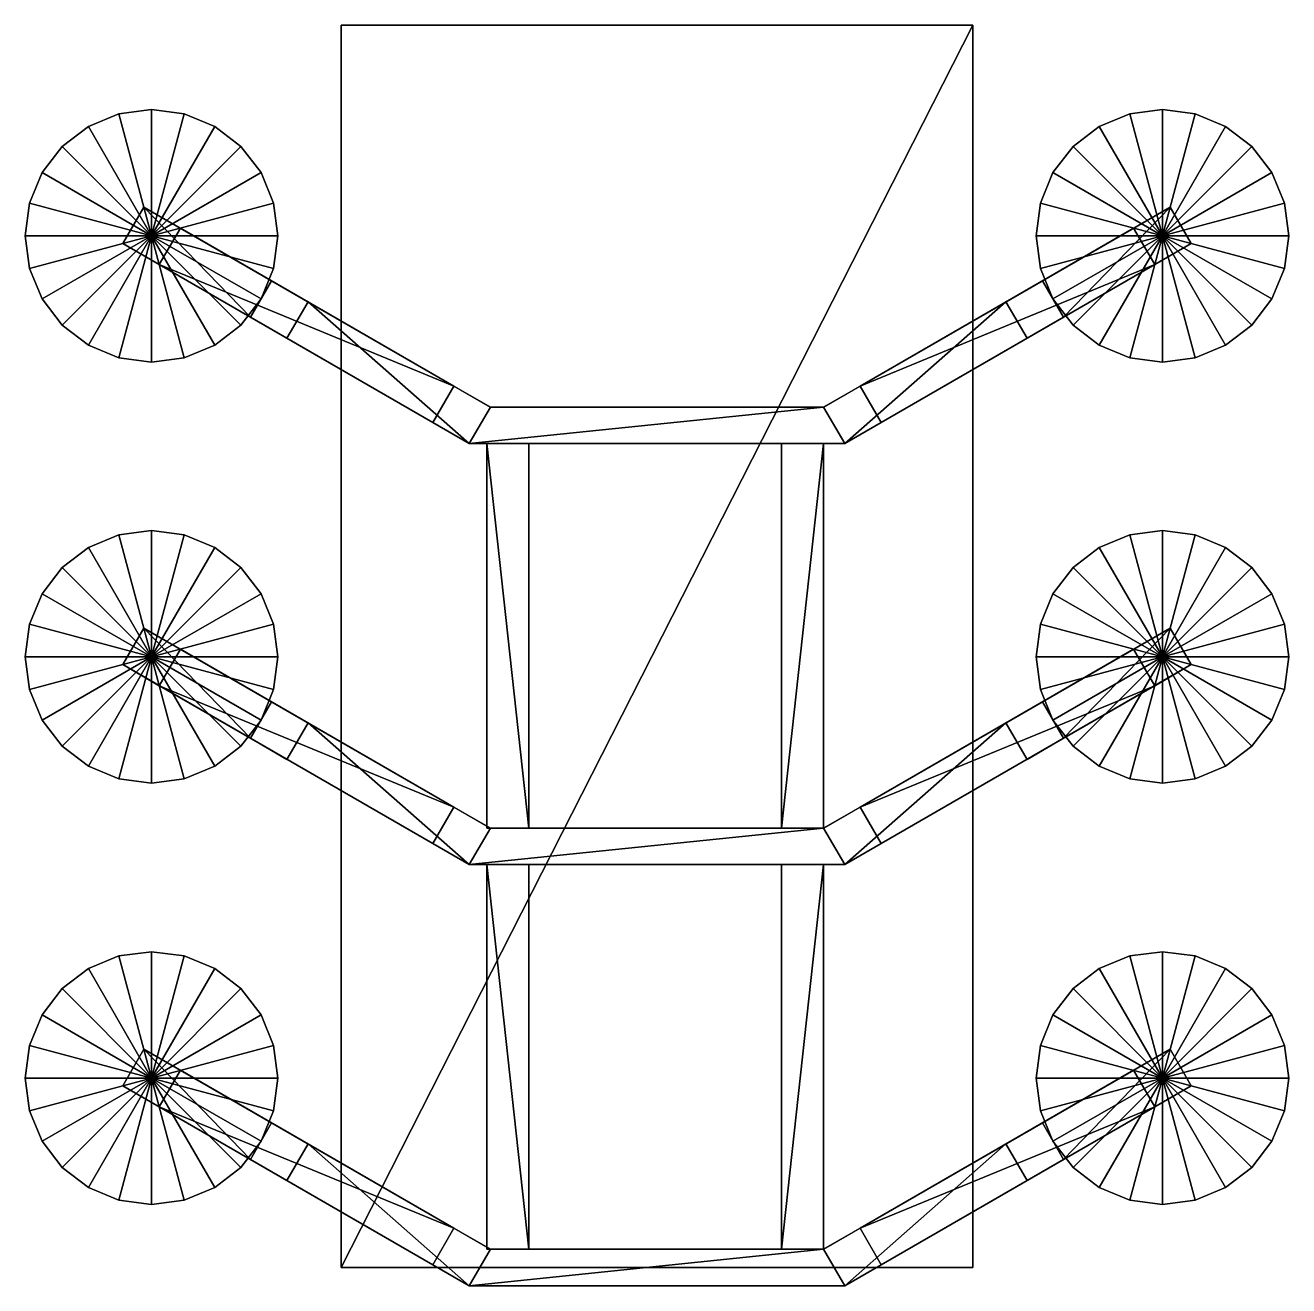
# Model space of a CAD drawing. Extents: x 0 to 1.52, y 0 to 3.05.
# Drawn here: x 0 to 1.524, y 1.527 to 3.048 of the extents above; entities that cross this region are included whole.
import ezdxf

# ---------------------------------------------------------------- set-up
doc = ezdxf.new("R2010")
doc.units = 0
doc.header["$LTSCALE"] = 2
doc.layers.get('0').update_dxf_attribs({"linetype": 'CONTINUOUS'})

msp = doc.modelspace()

# ---------------------------------------------------------------- meshes
at = {"color": 0, "linetype": 'BYBLOCK'}
mesh = msp.add_polyface(dxfattribs=at)
corners = [(0.381, 1.5494, 0.6096), (0.381, 1.5494, 0.6604), (0.381, 3.048, 0.6604), (0.2844, 1.8542, 0.3048), (0.2602, 1.8858, 0.3048), (0.2844, 1.8542, 0.3556), (0.2602, 1.8858, 0.3556), (0.2286, 1.91, 0.3048), (0.2286, 1.91, 0.3556), (0.1524, 1.778, 0.3048), (0.1918, 1.9252, 0.3048), (0.1524, 1.778, 0.3556), (0.1918, 1.9252, 0.3556), (0.1524, 1.9304, 0.3048), (0.1524, 1.9304, 0.3556), (0.113, 1.9252, 0.3048), (0.113, 1.9252, 0.3556), (0.0762, 1.91, 0.3048), (0.0762, 1.91, 0.3556), (0.0446, 1.8858, 0.3048), (0.0446, 1.8858, 0.3556), (0.0204, 1.8542, 0.3048), (0.0204, 1.8542, 0.3556), (0.0446, 2.1782, 0.3048), (0.0762, 2.154, 0.3048), (0.0446, 2.1782, 0.3556), (0.0762, 2.154, 0.3556), (0.113, 2.1388, 0.3048), (0.113, 2.1388, 0.3556), (0.1524, 2.1336, 0.3048), (0.1524, 2.1336, 0.3556), (0.1918, 2.1388, 0.3048), (0.1918, 2.1388, 0.3556), (0.2286, 2.154, 0.3048), (0.2286, 2.154, 0.3556), (0.2602, 2.1782, 0.3048), (0.2602, 2.1782, 0.3556)]
mesh.append_faces([[corners[k] for k in face] for face in [(7, 9, 10), (10, 9, 13), (13, 9, 15), (15, 9, 17)]], dxfattribs={"vtx0": -1, "vtx1": -1, "color": 0})
mesh.append_faces([[corners[k] for k in face] for face in [(11, 8, 12), (11, 12, 14), (11, 14, 16), (11, 16, 18)]], dxfattribs={"vtx0": -1, "vtx2": -1, "color": 0})
mesh.append_faces([[corners[k] for k in face] for face in [(3, 4, 5), (4, 7, 6), (7, 10, 8), (10, 13, 12), (13, 15, 14), (15, 17, 16), (17, 19, 18), (19, 21, 20), (23, 24, 25), (24, 27, 26), (27, 29, 28), (29, 31, 30), (31, 33, 32), (33, 35, 34)]], dxfattribs={"vtx1": -1, "color": 0})
mesh.append_faces([[corners[k] for k in face] for face in [(0, 1, 2), (4, 6, 5), (7, 8, 6), (10, 12, 8), (13, 14, 12), (15, 16, 14), (17, 18, 16), (19, 20, 18), (21, 22, 20), (24, 26, 25), (27, 28, 26), (29, 30, 28), (31, 32, 30), (33, 34, 32), (35, 36, 34)]], dxfattribs={"vtx2": -1, "color": 0})
mesh = msp.add_polyface(dxfattribs=at)
corners = [(0.381, 3.048, 0.6604), (0.381, 3.048, 0.6096), (0.381, 1.5494, 0.6096), (1.143, 3.048, 0.6096), (0.1524, 2.286, 0.3556), (0.3048, 2.286, 0.3556), (0.2996, 2.3254, 0.3556), (0.3048, 2.286, 0.3048), (0.2996, 2.3254, 0.3048), (0.1524, 2.286, 0.3048), (0.2844, 2.3622, 0.3048), (0.2844, 2.3622, 0.3556), (0.2602, 2.3938, 0.3048), (0.2602, 2.3938, 0.3556), (0.2286, 2.418, 0.3048), (0.2286, 2.418, 0.3556), (0.1918, 2.4332, 0.3048), (0.1918, 2.4332, 0.3556), (0.1524, 2.4384, 0.3556), (0.1524, 2.4384, 0.3048), (0.1524, 2.6416, 0.3048), (0.1524, 2.794, 0.3048), (0.1918, 2.6468, 0.3048), (0.1524, 2.794, 0.3556), (0.1524, 2.6416, 0.3556), (0.1918, 2.6468, 0.3556), (0.2286, 2.662, 0.3048), (0.2286, 2.662, 0.3556), (0.2602, 2.6862, 0.3048), (0.2602, 2.6862, 0.3556), (0.2844, 2.7178, 0.3048), (0.2844, 2.7178, 0.3556), (0.381, 1.5494, 0.6604), (1.143, 3.048, 0.6604)]
mesh.append_faces([[corners[k] for k in face] for face in [(8, 9, 10), (10, 9, 12), (12, 9, 14), (14, 9, 16), (20, 21, 22), (22, 21, 26)]], dxfattribs={"vtx0": -1, "vtx1": -1, "color": 0})
mesh.append_faces([[corners[k] for k in face] for face in [(4, 5, 6), (4, 6, 11), (4, 11, 13), (4, 13, 15), (4, 15, 17), (4, 17, 18), (23, 24, 25), (23, 25, 27)]], dxfattribs={"vtx0": -1, "vtx2": -1, "color": 0})
mesh.append_faces([[corners[k] for k in face] for face in [(7, 8, 5), (8, 10, 6), (10, 12, 11), (12, 14, 13), (14, 16, 15), (16, 19, 17), (20, 22, 24), (22, 26, 25), (26, 28, 27), (28, 30, 29), (0, 32, 33)]], dxfattribs={"vtx1": -1, "color": 0})
mesh.append_faces([[corners[k] for k in face] for face in [(0, 1, 2), (2, 1, 3), (8, 6, 5), (10, 11, 6), (12, 13, 11), (14, 15, 13), (16, 17, 15), (19, 18, 17), (22, 25, 24), (26, 27, 25), (28, 29, 27), (30, 31, 29)]], dxfattribs={"vtx2": -1, "color": 0})
mesh = msp.add_polyface(dxfattribs=at)
corners = [(0.381, 3.048, 0.6096), (0.381, 3.048, 0.6604), (1.143, 3.048, 0.6604), (0.3048, 2.794, 0.3048), (0.1524, 2.794, 0.3048), (0.2996, 2.8334, 0.3048), (0.1524, 2.794, 0.3556), (0.3048, 2.794, 0.3556), (0.2996, 2.8334, 0.3556), (0.2844, 2.8702, 0.3048), (0.2844, 2.8702, 0.3556), (0.2602, 2.9018, 0.3048), (0.2602, 2.9018, 0.3556), (0.2286, 2.926, 0.3048), (0.2286, 2.926, 0.3556), (0.1918, 2.9412, 0.3048), (0.1918, 2.9412, 0.3556), (0.1524, 2.9464, 0.3048), (0.1524, 2.9464, 0.3556), (0.2286, 2.662, 0.3048), (0.2602, 2.6862, 0.3048), (0.2286, 2.662, 0.3556), (0.2602, 2.6862, 0.3556), (0.2844, 2.7178, 0.3048), (0.2844, 2.7178, 0.3556), (0.2996, 2.7546, 0.3048), (0.2996, 2.7546, 0.3556)]
mesh.append_faces([[corners[k] for k in face] for face in [(3, 4, 5), (5, 4, 9), (9, 4, 11), (11, 4, 13), (13, 4, 15), (15, 4, 17), (19, 4, 20), (20, 4, 23), (23, 4, 25), (25, 4, 3)]], dxfattribs={"vtx0": -1, "vtx1": -1, "color": 0})
mesh.append_faces([[corners[k] for k in face] for face in [(6, 7, 8), (6, 8, 10), (6, 10, 12), (6, 12, 14), (6, 14, 16), (6, 16, 18), (6, 21, 22), (6, 22, 24), (6, 24, 26), (6, 26, 7)]], dxfattribs={"vtx0": -1, "vtx2": -1, "color": 0})
mesh.append_faces([[corners[k] for k in face] for face in [(3, 5, 7), (5, 9, 8), (9, 11, 10), (11, 13, 12), (13, 15, 14), (15, 17, 16), (23, 25, 24), (25, 3, 26)]], dxfattribs={"vtx1": -1, "color": 0})
mesh.append_faces([[corners[k] for k in face] for face in [(0, 1, 2), (5, 8, 7), (9, 10, 8), (11, 12, 10), (13, 14, 12), (15, 16, 14), (17, 18, 16), (25, 26, 24), (3, 7, 26)]], dxfattribs={"vtx2": -1, "color": 0})
mesh = msp.add_polyface(dxfattribs=at)
corners = [(1.143, 1.5494, 0.6604), (1.143, 1.5494, 0.6096), (1.143, 3.048, 0.6604), (1.143, 3.048, 0.6096), (0.381, 1.5494, 0.6096), (1.2192, 2.286, 0.3048), (1.3716, 2.286, 0.3048), (1.2244, 2.2466, 0.3048), (1.3716, 2.286, 0.3556), (1.2192, 2.286, 0.3556), (1.2244, 2.2466, 0.3556), (1.2396, 2.2098, 0.3048), (1.2396, 2.2098, 0.3556), (1.2638, 2.1782, 0.3048), (1.2638, 2.1782, 0.3556), (1.2954, 2.154, 0.3048), (1.2954, 2.154, 0.3556), (1.3322, 2.1388, 0.3048), (1.3322, 2.1388, 0.3556), (1.3716, 2.1336, 0.3048), (1.3716, 2.1336, 0.3556), (1.3716, 1.9304, 0.3048), (1.3716, 1.778, 0.3048), (1.3322, 1.9252, 0.3048), (1.3322, 1.9252, 0.3556), (1.3716, 1.9304, 0.3556), (1.2954, 1.91, 0.3048), (1.3716, 1.778, 0.3556), (1.2954, 1.91, 0.3556), (1.2638, 1.8858, 0.3048), (1.2638, 1.8858, 0.3556), (1.2396, 1.8542, 0.3048), (1.2396, 1.8542, 0.3556), (0.381, 1.5494, 0.6604)]
mesh.append_faces([[corners[k] for k in face] for face in [(5, 6, 7), (7, 6, 11), (11, 6, 13), (13, 6, 15), (15, 6, 17), (17, 6, 19), (21, 22, 23), (23, 22, 26)]], dxfattribs={"vtx0": -1, "vtx1": -1, "color": 0})
mesh.append_faces([[corners[k] for k in face] for face in [(8, 9, 10), (8, 10, 12), (8, 12, 14), (8, 14, 16), (8, 16, 18), (8, 18, 20), (27, 24, 28)]], dxfattribs={"vtx0": -1, "vtx2": -1, "color": 0})
mesh.append_faces([[corners[k] for k in face] for face in [(0, 1, 2), (5, 7, 9), (7, 11, 10), (11, 13, 12), (13, 15, 14), (15, 17, 16), (17, 19, 18), (23, 26, 24), (26, 29, 28), (29, 31, 30), (0, 2, 33)]], dxfattribs={"vtx1": -1, "color": 0})
mesh.append_faces([[corners[k] for k in face] for face in [(3, 1, 4), (7, 10, 9), (11, 12, 10), (13, 14, 12), (15, 16, 14), (17, 18, 16), (19, 20, 18), (23, 24, 25), (26, 28, 24), (29, 30, 28), (31, 32, 30)]], dxfattribs={"vtx2": -1, "color": 0})
mesh = msp.add_polyface(dxfattribs=at)
corners = [(1.143, 3.048, 0.6604), (1.143, 3.048, 0.6096), (0.381, 3.048, 0.6096), (1.3716, 2.9464, 0.3048), (1.3716, 2.794, 0.3048), (1.3322, 2.9412, 0.3048), (1.3716, 2.794, 0.3556), (1.3716, 2.9464, 0.3556), (1.3322, 2.9412, 0.3556), (1.2954, 2.926, 0.3048), (1.2954, 2.926, 0.3556), (1.2638, 2.9018, 0.3048), (1.2638, 2.9018, 0.3556), (1.2396, 2.8702, 0.3048), (1.2396, 2.8702, 0.3556), (1.2244, 2.8334, 0.3048), (1.2244, 2.8334, 0.3556), (1.2192, 2.794, 0.3048), (1.2192, 2.794, 0.3556), (1.2244, 2.7546, 0.3048), (1.2244, 2.7546, 0.3556), (1.2396, 2.7178, 0.3048), (1.2396, 2.7178, 0.3556), (1.2638, 2.6862, 0.3048), (1.2638, 2.6862, 0.3556), (1.2954, 2.662, 0.3048), (1.2954, 2.662, 0.3556)]
mesh.append_faces([[corners[k] for k in face] for face in [(3, 4, 5), (5, 4, 9), (9, 4, 11), (11, 4, 13), (13, 4, 15), (15, 4, 17), (17, 4, 19), (19, 4, 21), (21, 4, 23), (23, 4, 25)]], dxfattribs={"vtx0": -1, "vtx1": -1, "color": 0})
mesh.append_faces([[corners[k] for k in face] for face in [(6, 7, 8), (6, 8, 10), (6, 10, 12), (6, 12, 14), (6, 14, 16), (6, 16, 18), (6, 18, 20), (6, 20, 22), (6, 22, 24), (6, 24, 26)]], dxfattribs={"vtx0": -1, "vtx2": -1, "color": 0})
mesh.append_faces([[corners[k] for k in face] for face in [(5, 9, 8), (9, 11, 10), (11, 13, 12), (13, 15, 14), (15, 17, 16), (17, 19, 18), (19, 21, 20), (21, 23, 22)]], dxfattribs={"vtx1": -1, "color": 0})
mesh.append_faces([[corners[k] for k in face] for face in [(0, 1, 2), (5, 8, 7), (9, 10, 8), (11, 12, 10), (13, 14, 12), (15, 16, 14), (17, 18, 16), (19, 20, 18), (21, 22, 20)]], dxfattribs={"vtx2": -1, "color": 0})
mesh = msp.add_polyface(dxfattribs=at)
corners = [(1.143, 3.048, 0.6096), (1.143, 3.048, 0.6604), (1.143, 1.5494, 0.6096), (1.2638, 2.6862, 0.3048), (1.2638, 2.6862, 0.3556), (1.2396, 2.7178, 0.3556), (1.2954, 2.662, 0.3048), (1.2954, 2.662, 0.3556), (1.3716, 2.794, 0.3048), (1.3322, 2.6468, 0.3048), (1.3716, 2.794, 0.3556), (1.3322, 2.6468, 0.3556), (1.3716, 2.6416, 0.3048), (1.3716, 2.6416, 0.3556), (1.411, 2.6468, 0.3048), (1.411, 2.6468, 0.3556), (1.4478, 2.662, 0.3048), (1.4478, 2.662, 0.3556), (1.4794, 2.6862, 0.3048), (1.4794, 2.6862, 0.3556), (1.5036, 2.7178, 0.3048), (1.5036, 2.7178, 0.3556), (1.4794, 2.3938, 0.3048), (1.4478, 2.418, 0.3048), (1.4794, 2.3938, 0.3556), (1.4478, 2.418, 0.3556), (1.411, 2.4332, 0.3048), (1.411, 2.4332, 0.3556), (1.3716, 2.4384, 0.3048), (1.3716, 2.4384, 0.3556), (1.3716, 2.286, 0.3556), (1.3322, 2.4332, 0.3556), (1.3322, 2.4332, 0.3048), (1.2954, 2.418, 0.3048), (1.2954, 2.418, 0.3556), (1.2638, 2.3938, 0.3048), (1.2638, 2.3938, 0.3556)]
mesh.append_faces([[corners[k] for k in face] for face in [(6, 8, 9), (9, 8, 12), (12, 8, 14), (14, 8, 16)]], dxfattribs={"vtx0": -1, "vtx1": -1, "color": 0})
mesh.append_faces([[corners[k] for k in face] for face in [(10, 7, 11), (10, 11, 13), (10, 13, 15), (10, 15, 17), (30, 29, 31)]], dxfattribs={"vtx0": -1, "vtx2": -1, "color": 0})
mesh.append_faces([[corners[k] for k in face] for face in [(0, 1, 2), (3, 6, 4), (6, 9, 7), (9, 12, 11), (12, 14, 13), (14, 16, 15), (16, 18, 17), (18, 20, 19), (22, 23, 24), (23, 26, 25), (26, 28, 27), (28, 32, 29), (32, 33, 31), (33, 35, 34)]], dxfattribs={"vtx1": -1, "color": 0})
mesh.append_faces([[corners[k] for k in face] for face in [(3, 4, 5), (6, 7, 4), (9, 11, 7), (12, 13, 11), (14, 15, 13), (16, 17, 15), (18, 19, 17), (20, 21, 19), (23, 25, 24), (26, 27, 25), (28, 29, 27), (32, 31, 29), (33, 34, 31), (35, 36, 34)]], dxfattribs={"vtx2": -1, "color": 0})
mesh = msp.add_polyface(dxfattribs=at)
corners = [(0.1524, 2.9464, 0.3048), (0.1524, 2.794, 0.3048), (0.113, 2.9412, 0.3048), (0.1524, 2.794, 0.3556), (0.1524, 2.9464, 0.3556), (0.113, 2.9412, 0.3556), (0.0762, 2.926, 0.3048), (0.0762, 2.926, 0.3556), (0.0446, 2.9018, 0.3048), (0.0446, 2.9018, 0.3556), (0.0204, 2.8702, 0.3048), (0.0204, 2.8702, 0.3556), (0.0052, 2.8334, 0.3048), (0.0052, 2.8334, 0.3556), (0, 2.794, 0.3048), (0, 2.794, 0.3556), (0.0052, 2.7546, 0.3048), (0.0052, 2.7546, 0.3556), (0.0204, 2.7178, 0.3048), (0.0204, 2.7178, 0.3556), (0.0446, 2.6862, 0.3048), (0.0446, 2.6862, 0.3556), (0.0762, 2.662, 0.3048), (0.0762, 2.662, 0.3556)]
mesh.append_faces([[corners[k] for k in face] for face in [(0, 1, 2), (2, 1, 6), (6, 1, 8), (8, 1, 10), (10, 1, 12), (12, 1, 14), (14, 1, 16), (16, 1, 18), (18, 1, 20), (20, 1, 22)]], dxfattribs={"vtx0": -1, "vtx1": -1, "color": 0})
mesh.append_faces([[corners[k] for k in face] for face in [(3, 4, 5), (3, 5, 7), (3, 7, 9), (3, 9, 11), (3, 11, 13), (3, 13, 15), (3, 15, 17), (3, 17, 19), (3, 19, 21), (3, 21, 23)]], dxfattribs={"vtx0": -1, "vtx2": -1, "color": 0})
mesh.append_faces([[corners[k] for k in face] for face in [(0, 2, 4), (2, 6, 5), (6, 8, 7), (8, 10, 9), (10, 12, 11), (12, 14, 13), (14, 16, 15), (16, 18, 17), (18, 20, 19)]], dxfattribs={"vtx1": -1, "color": 0})
mesh.append_faces([[corners[k] for k in face] for face in [(2, 5, 4), (6, 7, 5), (8, 9, 7), (10, 11, 9), (12, 13, 11), (14, 15, 13), (16, 17, 15), (18, 19, 17)]], dxfattribs={"vtx2": -1, "color": 0})
mesh = msp.add_polyface(dxfattribs=at)
corners = [(1.524, 2.794, 0.3048), (1.3716, 2.794, 0.3048), (1.5188, 2.8334, 0.3048), (1.3716, 2.794, 0.3556), (1.524, 2.794, 0.3556), (1.5188, 2.8334, 0.3556), (1.5036, 2.8702, 0.3048), (1.5036, 2.8702, 0.3556), (1.4794, 2.9018, 0.3048), (1.4794, 2.9018, 0.3556), (1.4478, 2.926, 0.3048), (1.4478, 2.926, 0.3556), (1.411, 2.9412, 0.3048), (1.411, 2.9412, 0.3556), (1.3716, 2.9464, 0.3048), (1.3716, 2.9464, 0.3556), (1.3322, 2.9412, 0.3048), (1.4478, 2.662, 0.3048), (1.4794, 2.6862, 0.3048), (1.4478, 2.662, 0.3556), (1.4794, 2.6862, 0.3556), (1.5036, 2.7178, 0.3048), (1.5036, 2.7178, 0.3556), (1.5188, 2.7546, 0.3048), (1.5188, 2.7546, 0.3556)]
mesh.append_faces([[corners[k] for k in face] for face in [(0, 1, 2), (2, 1, 6), (6, 1, 8), (8, 1, 10), (10, 1, 12), (12, 1, 14), (17, 1, 18), (18, 1, 21), (21, 1, 23), (23, 1, 0)]], dxfattribs={"vtx0": -1, "vtx1": -1, "color": 0})
mesh.append_faces([[corners[k] for k in face] for face in [(3, 4, 5), (3, 5, 7), (3, 7, 9), (3, 9, 11), (3, 11, 13), (3, 13, 15), (3, 19, 20), (3, 20, 22), (3, 22, 24), (3, 24, 4)]], dxfattribs={"vtx0": -1, "vtx2": -1, "color": 0})
mesh.append_faces([[corners[k] for k in face] for face in [(0, 2, 4), (2, 6, 5), (6, 8, 7), (8, 10, 9), (10, 12, 11), (12, 14, 13), (14, 16, 15), (21, 23, 22), (23, 0, 24)]], dxfattribs={"vtx1": -1, "color": 0})
mesh.append_faces([[corners[k] for k in face] for face in [(2, 5, 4), (6, 7, 5), (8, 9, 7), (10, 11, 9), (12, 13, 11), (14, 15, 13), (23, 24, 22), (0, 4, 24)]], dxfattribs={"vtx2": -1, "color": 0})
at = {"color": 254, "linetype": 'BYBLOCK'}
mesh = msp.add_polyface(dxfattribs=at)
corners = [(0.1431, 2.8287, 0.3048), (0.1871, 2.8033, 0.3048), (0.1871, 2.8033, 0.2032), (0.1431, 2.8287, 0.1524), (0.5171, 2.6128, 0.1524), (0.5171, 2.6128, 0.2032), (0.5171, 2.6128, 0.6096), (0.561, 2.5874, 0.1524), (0.561, 2.5874, 0.6096), (0.2971, 2.7398), (0.2971, 2.7398, 0.1524), (0.3411, 2.7144), (0.3411, 2.7144, 0.1524), (0.2717, 2.6958, 0.1524), (0.2717, 2.6958), (0.3157, 2.6704), (0.3157, 2.6704, 0.1524), (0.1177, 2.7847, 0.1524), (0.4917, 2.5688, 0.1524), (0.4917, 2.5688, 0.2032), (0.1617, 2.7593, 0.2032), (0.1617, 2.7593, 0.3048), (0.1177, 2.7847, 0.3048), (0.4917, 2.5688, 0.6096), (0.5356, 2.5434, 0.1524), (0.963, 2.5874, 0.4318), (0.561, 2.5874, 0.4318), (0.5356, 2.5434, 0.4318), (0.561, 2.5874, 0.381), (0.963, 2.5874, 0.381), (0.5356, 2.5434, 0.381)]
mesh.append_faces([[corners[k] for k in face] for face in [(4, 3, 5), (2, 5, 3), (4, 6, 7), (8, 7, 6), (9, 10, 11), (12, 11, 10), (21, 22, 20), (17, 20, 22), (2, 20, 5), (19, 5, 20), (7, 24, 12), (16, 12, 24), (10, 13, 3), (17, 3, 13), (28, 29, 30)]], dxfattribs={"vtx1": -1, "color": 254})
mesh.append_faces([[corners[k] for k in face] for face in [(0, 1, 2), (2, 3, 0), (13, 14, 15), (15, 16, 13), (17, 18, 19), (19, 20, 17), (1, 21, 20), (20, 2, 1), (5, 19, 23), (23, 6, 5), (12, 16, 15), (15, 11, 12), (9, 14, 13), (13, 10, 9), (3, 17, 22), (22, 0, 3), (25, 26, 27), (28, 26, 25)]], dxfattribs={"vtx2": -1, "color": 254})
mesh = msp.add_polyface(dxfattribs=at)
corners = [(1.4063, 2.7847, 0.1524), (1.3809, 2.8287, 0.1524), (1.4063, 2.7847, 0.3048), (1.3809, 2.8287, 0.3048), (1.2523, 2.6958, 0.1524), (1.2269, 2.7398, 0.1524), (1.2523, 2.6958), (1.2269, 2.7398), (1.2083, 2.6704, 0.1524), (1.1829, 2.7144, 0.1524), (1.2083, 2.6704), (1.1829, 2.7144), (0.9884, 2.5434, 0.1524), (0.963, 2.5874, 0.1524), (0.963, 2.5874, 0.6096), (1.0323, 2.5688, 0.2032), (1.0069, 2.6128, 0.2032), (1.0323, 2.5688, 0.6096), (1.0069, 2.6128, 0.6096), (1.3623, 2.7593, 0.2032), (1.3369, 2.8033, 0.2032), (1.3623, 2.7593, 0.3048), (1.3369, 2.8033, 0.3048), (1.0323, 2.5688, 0.1524), (1.0069, 2.6128, 0.1524), (0.963, 2.5874, 0.4318), (0.963, 2.5874, 0.381), (0.561, 2.5874, 0.381)]
mesh.append_faces([[corners[k] for k in face] for face in [(0, 1, 2), (3, 2, 1), (6, 7, 4), (5, 4, 7), (8, 9, 10), (11, 10, 9), (13, 12, 14), (15, 16, 17), (18, 17, 16), (21, 22, 19), (20, 19, 22), (23, 0, 15), (19, 15, 0), (23, 17, 12), (6, 4, 10), (8, 10, 4), (22, 3, 20), (1, 20, 3)]], dxfattribs={"vtx1": -1, "color": 254})
mesh.append_faces([[corners[k] for k in face] for face in [(4, 5, 1), (1, 0, 4), (12, 13, 9), (9, 8, 12), (19, 20, 16), (16, 15, 19), (2, 21, 19), (19, 0, 2), (5, 7, 11), (11, 9, 5), (18, 24, 13), (13, 14, 18), (1, 24, 16), (16, 20, 1), (25, 26, 27)]], dxfattribs={"vtx2": -1, "color": 254})
at = {"color": 0, "linetype": 'BYBLOCK'}
mesh = msp.add_polyface(dxfattribs=at)
corners = [(0.1918, 2.4332, 0.3048), (0.1524, 2.286, 0.3048), (0.1524, 2.4384, 0.3048), (0.113, 2.4332, 0.3048), (0.1524, 2.286, 0.3556), (0.1524, 2.4384, 0.3556), (0.113, 2.4332, 0.3556), (0.0762, 2.418, 0.3048), (0.0762, 2.418, 0.3556), (0.0446, 2.3938, 0.3048), (0.0446, 2.3938, 0.3556), (0.0204, 2.3622, 0.3048), (0.0204, 2.3622, 0.3556), (0.0052, 2.3254, 0.3048), (0.0052, 2.3254, 0.3556), (0, 2.286, 0.3048), (0, 2.286, 0.3556), (0.0446, 2.6862, 0.3048), (0.0446, 2.6862, 0.3556), (0.0204, 2.7178, 0.3556), (0.0762, 2.662, 0.3048), (0.0762, 2.662, 0.3556), (0.1524, 2.794, 0.3048), (0.113, 2.6468, 0.3048), (0.1524, 2.794, 0.3556), (0.113, 2.6468, 0.3556), (0.1524, 2.6416, 0.3048), (0.1524, 2.6416, 0.3556)]
mesh.append_faces([[corners[k] for k in face] for face in [(0, 1, 2), (2, 1, 3), (3, 1, 7), (7, 1, 9), (9, 1, 11), (11, 1, 13), (13, 1, 15), (20, 22, 23), (23, 22, 26)]], dxfattribs={"vtx0": -1, "vtx1": -1, "color": 0})
mesh.append_faces([[corners[k] for k in face] for face in [(4, 5, 6), (4, 6, 8), (4, 8, 10), (4, 10, 12), (4, 12, 14), (4, 14, 16), (24, 21, 25), (24, 25, 27)]], dxfattribs={"vtx0": -1, "vtx2": -1, "color": 0})
mesh.append_faces([[corners[k] for k in face] for face in [(2, 3, 5), (3, 7, 6), (7, 9, 8), (9, 11, 10), (11, 13, 12), (13, 15, 14), (17, 20, 18), (20, 23, 21), (23, 26, 25)]], dxfattribs={"vtx1": -1, "color": 0})
mesh.append_faces([[corners[k] for k in face] for face in [(3, 6, 5), (7, 8, 6), (9, 10, 8), (11, 12, 10), (13, 14, 12), (15, 16, 14), (17, 18, 19), (20, 21, 18), (23, 25, 21), (26, 27, 25)]], dxfattribs={"vtx2": -1, "color": 0})
at = {"color": 254, "linetype": 'BYBLOCK'}
mesh = msp.add_polyface(dxfattribs=at)
corners = [(0.5566, 2.0794, 0.381), (0.5566, 2.0794, 0.4318), (0.5566, 2.5434, 0.381), (0.5566, 2.5434, 0.4318), (0.6074, 2.0794, 0.4318), (0.6074, 2.0794, 0.381), (0.6074, 2.5434, 0.381), (0.6074, 2.5434, 0.4318), (0.1431, 2.3207, 0.1524), (0.1177, 2.2767, 0.1524), (0.1177, 2.2767, 0.3048), (0.1431, 2.3207, 0.3048), (0.2971, 2.2318, 0.1524), (0.2717, 2.1878, 0.1524), (0.2971, 2.2318), (0.2717, 2.1878), (0.3157, 2.1624), (0.3411, 2.2064), (0.3411, 2.2064, 0.1524), (0.1871, 2.2953, 0.2032), (0.1617, 2.2513, 0.2032), (0.5171, 2.1048, 0.2032), (0.1871, 2.2953, 0.3048), (0.1617, 2.2513, 0.3048), (0.4917, 2.0608, 0.2032), (0.4917, 2.5688, 0.6096), (0.4917, 2.5688, 0.1524), (0.5356, 2.5434, 0.1524), (0.5356, 2.5434, 0.6096), (0.561, 2.5874, 0.6096), (0.561, 2.5874, 0.1524), (0.5356, 2.5434, 0.4318), (0.5356, 2.5434, 0.381), (0.9884, 2.5434, 0.381)]
mesh.append_faces([[corners[k] for k in face] for face in [(0, 1, 2), (3, 2, 1), (1, 4, 3), (7, 3, 4), (12, 13, 8), (9, 8, 13), (19, 20, 21), (23, 10, 20), (9, 20, 10), (14, 12, 17), (18, 17, 12), (19, 21, 8)]], dxfattribs={"vtx1": -1, "color": 254})
mesh.append_faces([[corners[k] for k in face] for face in [(4, 5, 6), (6, 7, 4), (5, 0, 2), (2, 6, 5), (8, 9, 10), (10, 11, 8), (14, 15, 13), (13, 12, 14), (16, 17, 18), (22, 23, 20), (20, 19, 22), (24, 20, 9), (13, 15, 16), (11, 22, 19), (19, 8, 11), (25, 26, 27), (27, 28, 25), (29, 28, 27), (27, 30, 29), (31, 32, 33)]], dxfattribs={"vtx2": -1, "color": 254})
mesh = msp.add_polyface(dxfattribs=at)
corners = [(0.963, 2.0794, 0.4318), (0.963, 2.0794, 0.381), (0.963, 2.5434, 0.381), (0.963, 2.5434, 0.4318), (0.9122, 2.0794, 0.381), (0.9122, 2.0794, 0.4318), (0.9122, 2.5434, 0.381), (0.9122, 2.5434, 0.4318), (1.3369, 2.2953, 0.3048), (1.3809, 2.3207, 0.3048), (1.3369, 2.2953, 0.2032), (1.3809, 2.3207, 0.1524), (1.0069, 2.1048, 0.2032), (1.2269, 2.2318, 0.1524), (1.2269, 2.2318), (1.1829, 2.2064), (1.1829, 2.2064, 0.1524), (1.2523, 2.1878), (1.2523, 2.1878, 0.1524), (1.2083, 2.1624), (1.3623, 2.2513, 0.2032), (1.0323, 2.0608, 0.2032), (1.4063, 2.2767, 0.1524), (1.4063, 2.2767, 0.3048), (1.3623, 2.2513, 0.3048), (0.9884, 2.5434, 0.6096), (0.963, 2.5874, 0.6096), (0.9884, 2.5434, 0.1524), (1.0323, 2.5688, 0.6096), (0.5356, 2.5434, 0.4318), (0.9884, 2.5434, 0.4318), (0.963, 2.5874, 0.4318), (0.9884, 2.5434, 0.381), (0.5356, 2.5434, 0.381), (0.963, 2.5874, 0.381)]
mesh.append_faces([[corners[k] for k in face] for face in [(4, 5, 6), (7, 6, 5), (7, 5, 3), (0, 3, 5), (8, 9, 10), (11, 10, 9), (17, 18, 19), (20, 21, 22), (24, 8, 20), (10, 20, 8), (15, 19, 16), (17, 14, 18), (13, 18, 14), (22, 11, 23), (9, 23, 11), (25, 26, 27), (25, 27, 28), (32, 33, 34)]], dxfattribs={"vtx1": -1, "color": 254})
mesh.append_faces([[corners[k] for k in face] for face in [(0, 1, 2), (2, 3, 0), (4, 6, 2), (2, 1, 4), (12, 10, 11), (13, 14, 15), (15, 16, 13), (23, 24, 20), (20, 22, 23), (20, 10, 12), (18, 13, 11), (11, 22, 18), (29, 30, 31), (32, 30, 29)]], dxfattribs={"vtx2": -1, "color": 254})
at = {"color": 0, "linetype": 'BYBLOCK'}
mesh = msp.add_polyface(dxfattribs=at)
corners = [(1.524, 2.286, 0.3048), (1.3716, 2.286, 0.3048), (1.5188, 2.3254, 0.3048), (1.3716, 2.286, 0.3556), (1.524, 2.286, 0.3556), (1.5188, 2.3254, 0.3556), (1.5036, 2.3622, 0.3048), (1.5036, 2.3622, 0.3556), (1.4794, 2.3938, 0.3048), (1.4794, 2.3938, 0.3556), (1.4478, 2.418, 0.3048), (1.4478, 2.418, 0.3556), (1.411, 2.4332, 0.3048), (1.411, 2.4332, 0.3556), (1.3716, 2.4384, 0.3048), (1.3716, 2.4384, 0.3556), (1.3322, 2.4332, 0.3048), (1.2954, 2.418, 0.3048), (1.3322, 2.4332, 0.3556), (1.2954, 2.418, 0.3556), (1.2638, 2.3938, 0.3048), (1.2638, 2.3938, 0.3556), (1.2396, 2.3622, 0.3048), (1.2396, 2.3622, 0.3556), (1.2244, 2.3254, 0.3048), (1.2244, 2.3254, 0.3556), (1.2192, 2.286, 0.3048), (1.2192, 2.286, 0.3556), (1.5188, 2.2466, 0.3556)]
mesh.append_faces([[corners[k] for k in face] for face in [(0, 1, 2), (2, 1, 6), (6, 1, 8), (8, 1, 10), (10, 1, 12), (12, 1, 14), (14, 1, 16), (16, 1, 17), (17, 1, 20), (20, 1, 22), (22, 1, 24), (24, 1, 26)]], dxfattribs={"vtx0": -1, "vtx1": -1, "color": 0})
mesh.append_faces([[corners[k] for k in face] for face in [(3, 4, 5), (3, 5, 7), (3, 7, 9), (3, 9, 11), (3, 11, 13), (3, 13, 15), (3, 18, 19), (3, 19, 21), (3, 21, 23), (3, 23, 25), (3, 25, 27)]], dxfattribs={"vtx0": -1, "vtx2": -1, "color": 0})
mesh.append_faces([[corners[k] for k in face] for face in [(0, 2, 4), (2, 6, 5), (6, 8, 7), (20, 22, 21), (22, 24, 23), (24, 26, 25)]], dxfattribs={"vtx1": -1, "color": 0})
mesh.append_faces([[corners[k] for k in face] for face in [(2, 5, 4), (6, 7, 5), (8, 9, 7), (22, 23, 21), (24, 25, 23), (26, 27, 25), (0, 4, 28)]], dxfattribs={"vtx2": -1, "color": 0})
mesh = msp.add_polyface(dxfattribs=at)
corners = [(0.3048, 2.286, 0.3048), (0.1524, 2.286, 0.3048), (0.2996, 2.3254, 0.3048), (0, 2.286, 0.3048), (0.0052, 2.2466, 0.3048), (0.1524, 2.286, 0.3556), (0, 2.286, 0.3556), (0.0052, 2.2466, 0.3556), (0.0204, 2.2098, 0.3048), (0.0204, 2.2098, 0.3556), (0.0446, 2.1782, 0.3048), (0.0446, 2.1782, 0.3556), (0.0762, 2.154, 0.3048), (0.0762, 2.154, 0.3556), (0.113, 2.1388, 0.3048), (0.113, 2.1388, 0.3556), (0.1524, 2.1336, 0.3048), (0.1524, 2.1336, 0.3556), (0.1918, 2.1388, 0.3048), (0.1918, 2.1388, 0.3556), (0.2286, 2.154, 0.3048), (0.2286, 2.154, 0.3556), (0.2602, 2.1782, 0.3048), (0.2602, 2.1782, 0.3556), (0.2844, 2.2098, 0.3048), (0.2844, 2.2098, 0.3556), (0.2996, 2.2466, 0.3048), (0.2996, 2.2466, 0.3556), (0.3048, 2.286, 0.3556)]
mesh.append_faces([[corners[k] for k in face] for face in [(0, 1, 2), (3, 1, 4), (4, 1, 8), (8, 1, 10), (10, 1, 12), (12, 1, 14), (14, 1, 16), (16, 1, 18), (18, 1, 20), (20, 1, 22), (22, 1, 24), (24, 1, 26), (26, 1, 0)]], dxfattribs={"vtx0": -1, "vtx1": -1, "color": 0})
mesh.append_faces([[corners[k] for k in face] for face in [(5, 6, 7), (5, 7, 9), (5, 9, 11), (5, 11, 13), (5, 13, 15), (5, 15, 17), (5, 17, 19), (5, 19, 21), (5, 21, 23), (5, 23, 25), (5, 25, 27), (5, 27, 28)]], dxfattribs={"vtx0": -1, "vtx2": -1, "color": 0})
mesh.append_faces([[corners[k] for k in face] for face in [(3, 4, 6), (4, 8, 7), (8, 10, 9), (22, 24, 23), (24, 26, 25), (26, 0, 27)]], dxfattribs={"vtx1": -1, "color": 0})
mesh.append_faces([[corners[k] for k in face] for face in [(4, 7, 6), (8, 9, 7), (10, 11, 9), (24, 25, 23), (26, 27, 25), (0, 28, 27)]], dxfattribs={"vtx2": -1, "color": 0})
at = {"color": 254, "linetype": 'BYBLOCK'}
mesh = msp.add_polyface(dxfattribs=at)
corners = [(0.5566, 2.0354, 0.381), (0.6074, 2.0354, 0.381), (0.6074, 1.5714, 0.381), (0.6074, 2.0354, 0.4318), (0.5566, 2.0354, 0.4318), (0.6074, 1.5714, 0.4318), (0.5566, 1.5714, 0.4318), (0.5356, 2.0354, 0.381), (0.5356, 2.0354, 0.4318), (0.9884, 2.0354, 0.381), (0.561, 2.0794, 0.4318), (0.561, 2.0794, 0.381), (0.963, 2.0794, 0.4318), (0.963, 2.0794, 0.381), (0.3411, 2.2064, 0.1524), (0.3157, 2.1624, 0.1524), (0.3157, 2.1624), (0.561, 2.0794, 0.1524), (0.5356, 2.0354, 0.1524), (0.561, 2.0794, 0.6096), (0.5356, 2.0354, 0.6096), (0.5171, 2.1048, 0.2032), (0.4917, 2.0608, 0.2032), (0.4917, 2.0608, 0.6096), (0.5171, 2.1048, 0.6096), (0.1617, 2.2513, 0.2032), (0.1177, 2.2767, 0.1524), (0.4917, 2.0608, 0.1524), (0.2717, 2.1878, 0.1524), (0.5171, 2.1048, 0.1524), (0.1431, 2.3207, 0.1524), (0.1431, 1.8127, 0.1524), (0.1177, 1.7687, 0.1524), (0.1177, 1.7687, 0.3048), (0.1431, 1.8127, 0.3048), (0.2971, 1.7238, 0.1524), (0.2717, 1.6798, 0.1524), (0.1871, 1.7873, 0.3048), (0.1617, 1.7433, 0.3048), (0.1617, 1.7433, 0.2032), (0.1871, 1.7873, 0.2032)]
mesh.append_faces([[corners[k] for k in face] for face in [(3, 4, 5), (4, 0, 6), (7, 8, 9), (10, 11, 12), (10, 12, 8), (17, 18, 14), (15, 14, 18), (22, 21, 25), (29, 24, 17), (19, 17, 24), (29, 30, 21), (35, 36, 31), (32, 31, 36), (38, 33, 39), (32, 39, 33)]], dxfattribs={"vtx1": -1, "color": 254})
mesh.append_faces([[corners[k] for k in face] for face in [(0, 1, 2), (1, 3, 5), (13, 11, 7), (14, 15, 16), (19, 20, 18), (18, 17, 19), (21, 22, 23), (23, 24, 21), (26, 27, 22), (23, 27, 18), (18, 20, 23), (16, 15, 28), (31, 32, 33), (33, 34, 31), (37, 38, 39), (39, 40, 37), (34, 37, 40), (40, 31, 34)]], dxfattribs={"vtx2": -1, "color": 254})
mesh = msp.add_polyface(dxfattribs=at)
corners = [(0.9122, 1.5714, 0.381), (0.9122, 2.0354, 0.381), (0.963, 2.0354, 0.381), (0.9122, 2.0354, 0.4318), (0.9122, 1.5714, 0.4318), (0.963, 2.0354, 0.4318), (0.963, 1.5714, 0.4318), (0.9884, 2.0354, 0.4318), (0.9884, 2.0354, 0.381), (0.5356, 2.0354, 0.4318), (0.963, 2.0794, 0.381), (0.963, 2.0794, 0.4318), (0.561, 2.0794, 0.381), (0.5356, 2.0354, 0.381), (1.3809, 2.3207, 0.1524), (1.0069, 2.1048, 0.1524), (1.0069, 2.1048, 0.2032), (1.0069, 2.1048, 0.6096), (0.963, 2.0794, 0.1524), (0.963, 2.0794, 0.6096), (1.2083, 2.1624, 0.1524), (1.2083, 2.1624), (1.2523, 2.1878, 0.1524), (1.0323, 2.0608, 0.1524), (1.0323, 2.0608, 0.6096), (0.9884, 2.0354, 0.1524), (0.9884, 2.0354, 0.6096), (1.4063, 2.2767, 0.1524), (1.0323, 2.0608, 0.2032), (1.3623, 2.2513, 0.2032), (1.1829, 2.2064, 0.1524), (1.3369, 1.7873, 0.3048), (1.3809, 1.8127, 0.3048), (1.3369, 1.7873, 0.2032), (1.3809, 1.8127, 0.1524), (1.4063, 1.7687, 0.3048), (1.3623, 1.7433, 0.3048), (1.3623, 1.7433, 0.2032), (1.4063, 1.7687, 0.1524), (1.2523, 1.6798, 0.1524), (1.2269, 1.7238, 0.1524)]
mesh.append_faces([[corners[k] for k in face] for face in [(3, 4, 5), (3, 1, 4), (7, 8, 9), (10, 11, 12), (7, 9, 11), (20, 21, 22), (23, 24, 25), (26, 25, 24), (23, 27, 28), (28, 16, 24), (17, 24, 16), (26, 19, 25), (18, 25, 19), (20, 30, 21), (31, 32, 33), (34, 33, 32), (36, 31, 37), (33, 37, 31), (38, 34, 35), (32, 35, 34)]], dxfattribs={"vtx1": -1, "color": 254})
mesh.append_faces([[corners[k] for k in face] for face in [(0, 1, 2), (2, 5, 6), (13, 8, 10), (14, 15, 16), (17, 15, 18), (18, 19, 17), (16, 28, 29), (25, 18, 30), (30, 20, 25), (35, 36, 37), (37, 38, 35), (39, 40, 34), (34, 38, 39)]], dxfattribs={"vtx2": -1, "color": 254})
at = {"color": 0, "linetype": 'BYBLOCK'}
mesh = msp.add_polyface(dxfattribs=at)
corners = [(1.3716, 2.1336, 0.3048), (1.3716, 2.286, 0.3048), (1.411, 2.1388, 0.3048), (1.3716, 2.286, 0.3556), (1.3716, 2.1336, 0.3556), (1.411, 2.1388, 0.3556), (1.4478, 2.154, 0.3048), (1.4478, 2.154, 0.3556), (1.4794, 2.1782, 0.3048), (1.4794, 2.1782, 0.3556), (1.5036, 2.2098, 0.3048), (1.5036, 2.2098, 0.3556), (1.5188, 2.2466, 0.3048), (1.5188, 2.2466, 0.3556), (1.524, 2.286, 0.3048), (1.524, 2.286, 0.3556), (1.5036, 1.8542, 0.3048), (1.4794, 1.8858, 0.3048), (1.5036, 1.8542, 0.3556), (1.4794, 1.8858, 0.3556), (1.4478, 1.91, 0.3048), (1.4478, 1.91, 0.3556), (1.3716, 1.778, 0.3048), (1.411, 1.9252, 0.3048), (1.3716, 1.778, 0.3556), (1.411, 1.9252, 0.3556), (1.3716, 1.9304, 0.3048), (1.3716, 1.9304, 0.3556), (1.3322, 1.9252, 0.3556), (1.3322, 1.9252, 0.3048)]
mesh.append_faces([[corners[k] for k in face] for face in [(0, 1, 2), (2, 1, 6), (6, 1, 8), (8, 1, 10), (10, 1, 12), (12, 1, 14), (20, 22, 23), (23, 22, 26)]], dxfattribs={"vtx0": -1, "vtx1": -1, "color": 0})
mesh.append_faces([[corners[k] for k in face] for face in [(3, 4, 5), (3, 5, 7), (3, 7, 9), (3, 9, 11), (3, 11, 13), (3, 13, 15), (24, 21, 25), (24, 25, 27), (24, 27, 28)]], dxfattribs={"vtx0": -1, "vtx2": -1, "color": 0})
mesh.append_faces([[corners[k] for k in face] for face in [(0, 2, 4), (2, 6, 5), (6, 8, 7), (8, 10, 9), (10, 12, 11), (12, 14, 13), (16, 17, 18), (17, 20, 19), (20, 23, 21), (23, 26, 25), (26, 29, 27)]], dxfattribs={"vtx1": -1, "color": 0})
mesh.append_faces([[corners[k] for k in face] for face in [(2, 5, 4), (6, 7, 5), (8, 9, 7), (10, 11, 9), (12, 13, 11), (17, 19, 18), (20, 21, 19), (23, 25, 21), (26, 27, 25)]], dxfattribs={"vtx2": -1, "color": 0})
at = {"color": 254, "linetype": 'BYBLOCK'}
mesh = msp.add_polyface(dxfattribs=at)
corners = [(0.6074, 1.5714, 0.381), (0.5566, 1.5714, 0.381), (0.5566, 2.0354, 0.381), (0.5566, 1.5714, 0.4318), (0.6074, 1.5714, 0.4318), (0.5566, 2.0354, 0.4318), (0.6074, 2.0354, 0.381), (0.5356, 1.5274, 0.381), (0.5356, 1.5274, 0.4318), (0.9884, 1.5274, 0.381), (0.561, 1.5714, 0.4318), (0.561, 1.5714, 0.381), (0.963, 1.5714, 0.4318), (0.963, 1.5714, 0.381), (0.2971, 1.7238), (0.2717, 1.6798), (0.2717, 1.6798, 0.1524), (0.2971, 1.7238, 0.1524), (0.3411, 1.6984, 0.1524), (0.3157, 1.6544, 0.1524), (0.3157, 1.6544), (0.3411, 1.6984), (0.561, 1.5714, 0.1524), (0.5356, 1.5274, 0.1524), (0.561, 1.5714, 0.6096), (0.5356, 1.5274, 0.6096), (0.5171, 1.5968, 0.2032), (0.4917, 1.5528, 0.2032), (0.4917, 1.5528, 0.6096), (0.5171, 1.5968, 0.6096), (0.1871, 1.7873, 0.2032), (0.1617, 1.7433, 0.2032), (0.1177, 1.7687, 0.1524), (0.4917, 1.5528, 0.1524), (0.5171, 1.5968, 0.1524), (0.1431, 1.8127, 0.1524)]
mesh.append_faces([[corners[k] for k in face] for face in [(3, 4, 5), (1, 3, 2), (7, 8, 9), (10, 11, 12), (10, 12, 8), (22, 23, 18), (19, 18, 23), (30, 31, 26), (27, 26, 31), (14, 17, 21), (18, 21, 17), (34, 29, 22), (24, 22, 29), (34, 35, 26), (30, 26, 35)]], dxfattribs={"vtx1": -1, "color": 254})
mesh.append_faces([[corners[k] for k in face] for face in [(0, 1, 2), (4, 0, 6), (13, 11, 7), (14, 15, 16), (16, 17, 14), (18, 19, 20), (20, 21, 18), (24, 25, 23), (23, 22, 24), (26, 27, 28), (28, 29, 26), (32, 33, 27), (27, 31, 32), (28, 33, 23), (23, 25, 28), (16, 15, 20), (20, 19, 16)]], dxfattribs={"vtx2": -1, "color": 254})
mesh = msp.add_polyface(dxfattribs=at)
corners = [(0.963, 2.0354, 0.381), (0.963, 1.5714, 0.381), (0.9122, 1.5714, 0.381), (0.963, 1.5714, 0.4318), (0.963, 2.0354, 0.4318), (0.9122, 1.5714, 0.4318), (0.9122, 2.0354, 0.381), (0.9884, 1.5274, 0.4318), (0.9884, 1.5274, 0.381), (0.5356, 1.5274, 0.4318), (0.561, 1.5714, 0.381), (0.5356, 1.5274, 0.381), (1.3809, 1.8127, 0.1524), (1.0069, 1.5968, 0.1524), (1.0069, 1.5968, 0.2032), (1.3369, 1.7873, 0.2032), (1.0069, 1.5968, 0.6096), (0.963, 1.5714, 0.1524), (0.963, 1.5714, 0.6096), (1.2269, 1.7238, 0.1524), (1.2269, 1.7238), (1.1829, 1.6984), (1.1829, 1.6984, 0.1524), (1.2523, 1.6798), (1.2523, 1.6798, 0.1524), (1.2083, 1.6544), (1.2083, 1.6544, 0.1524), (1.0323, 1.5528, 0.1524), (1.0323, 1.5528, 0.6096), (0.9884, 1.5274, 0.1524), (0.9884, 1.5274, 0.6096), (1.4063, 1.7687, 0.1524), (1.0323, 1.5528, 0.2032), (1.3623, 1.7433, 0.2032)]
mesh.append_faces([[corners[k] for k in face] for face in [(3, 4, 5), (2, 5, 6), (7, 8, 9), (1, 3, 10), (7, 9, 3), (23, 24, 25), (26, 25, 24), (27, 28, 29), (30, 29, 28), (27, 31, 32), (33, 32, 31), (32, 14, 28), (16, 28, 14), (30, 18, 29), (17, 29, 18), (26, 22, 25), (21, 25, 22), (23, 20, 24), (19, 24, 20)]], dxfattribs={"vtx1": -1, "color": 254})
mesh.append_faces([[corners[k] for k in face] for face in [(0, 1, 2), (3, 1, 0), (11, 8, 1), (12, 13, 14), (14, 15, 12), (16, 13, 17), (17, 18, 16), (19, 20, 21), (21, 22, 19), (33, 15, 14), (14, 32, 33), (29, 17, 22), (22, 26, 29)]], dxfattribs={"vtx2": -1, "color": 254})
at = {"color": 0, "linetype": 'BYBLOCK'}
mesh = msp.add_polyface(dxfattribs=at)
corners = [(0.0762, 1.91, 0.3048), (0.1524, 1.778, 0.3048), (0.0446, 1.8858, 0.3048), (0.1524, 1.778, 0.3556), (0.0762, 1.91, 0.3556), (0.0446, 1.8858, 0.3556), (0.0204, 1.8542, 0.3048), (0.0204, 1.8542, 0.3556), (0.0052, 1.8174, 0.3048), (0.0052, 1.8174, 0.3556), (0, 1.778, 0.3048), (0, 1.778, 0.3556), (0.0052, 1.7386, 0.3048), (0.0052, 1.7386, 0.3556), (0.0204, 1.7018, 0.3048), (0.0204, 1.7018, 0.3556), (0.0446, 1.6702, 0.3048), (0.0446, 1.6702, 0.3556), (0.0762, 1.646, 0.3048), (0.0762, 1.646, 0.3556), (0.113, 1.6308, 0.3048), (0.113, 1.6308, 0.3556), (0.1524, 1.6256, 0.3048), (0.1524, 1.6256, 0.3556)]
mesh.append_faces([[corners[k] for k in face] for face in [(0, 1, 2), (2, 1, 6), (6, 1, 8), (8, 1, 10), (10, 1, 12), (12, 1, 14), (14, 1, 16), (16, 1, 18), (18, 1, 20), (20, 1, 22)]], dxfattribs={"vtx0": -1, "vtx1": -1, "color": 0})
mesh.append_faces([[corners[k] for k in face] for face in [(3, 4, 5), (3, 5, 7), (3, 7, 9), (3, 9, 11), (3, 11, 13), (3, 13, 15), (3, 15, 17), (3, 17, 19), (3, 19, 21), (3, 21, 23)]], dxfattribs={"vtx0": -1, "vtx2": -1, "color": 0})
mesh.append_faces([[corners[k] for k in face] for face in [(6, 8, 7), (8, 10, 9), (10, 12, 11), (12, 14, 13), (14, 16, 15), (16, 18, 17), (18, 20, 19), (20, 22, 21)]], dxfattribs={"vtx1": -1, "color": 0})
mesh.append_faces([[corners[k] for k in face] for face in [(8, 9, 7), (10, 11, 9), (12, 13, 11), (14, 15, 13), (16, 17, 15), (18, 19, 17), (20, 21, 19), (22, 23, 21)]], dxfattribs={"vtx2": -1, "color": 0})
mesh = msp.add_polyface(dxfattribs=at)
corners = [(0.381, 1.5494, 0.6604), (0.381, 1.5494, 0.6096), (1.143, 1.5494, 0.6604), (0.3048, 1.778, 0.3048), (0.1524, 1.778, 0.3048), (0.2996, 1.8174, 0.3048), (0.1524, 1.778, 0.3556), (0.3048, 1.778, 0.3556), (0.2996, 1.8174, 0.3556), (0.2844, 1.8542, 0.3048), (0.2844, 1.8542, 0.3556), (0.2602, 1.8858, 0.3048), (0.2602, 1.8858, 0.3556), (0.2286, 1.91, 0.3048), (0.2286, 1.91, 0.3556), (0.1524, 1.6256, 0.3048), (0.1918, 1.6308, 0.3048), (0.1524, 1.6256, 0.3556), (0.1918, 1.6308, 0.3556), (0.2286, 1.646, 0.3048), (0.2286, 1.646, 0.3556), (0.2602, 1.6702, 0.3048), (0.2602, 1.6702, 0.3556), (0.2844, 1.7018, 0.3048), (0.2844, 1.7018, 0.3556), (0.2996, 1.7386, 0.3048), (0.2996, 1.7386, 0.3556)]
mesh.append_faces([[corners[k] for k in face] for face in [(3, 4, 5), (5, 4, 9), (9, 4, 11), (11, 4, 13), (15, 4, 16), (16, 4, 19), (19, 4, 21), (21, 4, 23), (23, 4, 25), (25, 4, 3)]], dxfattribs={"vtx0": -1, "vtx1": -1, "color": 0})
mesh.append_faces([[corners[k] for k in face] for face in [(6, 7, 8), (6, 8, 10), (6, 10, 12), (6, 12, 14), (6, 17, 18), (6, 18, 20), (6, 20, 22), (6, 22, 24), (6, 24, 26), (6, 26, 7)]], dxfattribs={"vtx0": -1, "vtx2": -1, "color": 0})
mesh.append_faces([[corners[k] for k in face] for face in [(0, 1, 2), (3, 5, 7), (5, 9, 8), (15, 16, 17), (16, 19, 18), (19, 21, 20), (21, 23, 22), (23, 25, 24), (25, 3, 26)]], dxfattribs={"vtx1": -1, "color": 0})
mesh.append_faces([[corners[k] for k in face] for face in [(5, 8, 7), (9, 10, 8), (16, 18, 17), (19, 20, 18), (21, 22, 20), (23, 24, 22), (25, 26, 24), (3, 7, 26)]], dxfattribs={"vtx2": -1, "color": 0})
mesh = msp.add_polyface(dxfattribs=at)
corners = [(1.143, 1.5494, 0.6096), (1.143, 1.5494, 0.6604), (0.381, 1.5494, 0.6096), (1.2954, 1.91, 0.3048), (1.3716, 1.778, 0.3048), (1.2638, 1.8858, 0.3048), (1.3716, 1.778, 0.3556), (1.2954, 1.91, 0.3556), (1.2638, 1.8858, 0.3556), (1.2396, 1.8542, 0.3048), (1.2396, 1.8542, 0.3556), (1.2244, 1.8174, 0.3048), (1.2244, 1.8174, 0.3556), (1.2192, 1.778, 0.3048), (1.2192, 1.778, 0.3556), (1.2244, 1.7386, 0.3048), (1.2244, 1.7386, 0.3556), (1.2396, 1.7018, 0.3048), (1.2396, 1.7018, 0.3556), (1.2638, 1.6702, 0.3048), (1.2638, 1.6702, 0.3556), (1.2954, 1.646, 0.3048), (1.2954, 1.646, 0.3556), (1.3322, 1.6308, 0.3048), (1.3322, 1.6308, 0.3556), (1.3716, 1.6256, 0.3048), (1.3716, 1.6256, 0.3556)]
mesh.append_faces([[corners[k] for k in face] for face in [(3, 4, 5), (5, 4, 9), (9, 4, 11), (11, 4, 13), (13, 4, 15), (15, 4, 17), (17, 4, 19), (19, 4, 21), (21, 4, 23), (23, 4, 25)]], dxfattribs={"vtx0": -1, "vtx1": -1, "color": 0})
mesh.append_faces([[corners[k] for k in face] for face in [(6, 7, 8), (6, 8, 10), (6, 10, 12), (6, 12, 14), (6, 14, 16), (6, 16, 18), (6, 18, 20), (6, 20, 22), (6, 22, 24), (6, 24, 26)]], dxfattribs={"vtx0": -1, "vtx2": -1, "color": 0})
mesh.append_faces([[corners[k] for k in face] for face in [(0, 1, 2), (9, 11, 10), (11, 13, 12), (13, 15, 14), (15, 17, 16), (17, 19, 18), (19, 21, 20), (21, 23, 22), (23, 25, 24)]], dxfattribs={"vtx1": -1, "color": 0})
mesh.append_faces([[corners[k] for k in face] for face in [(11, 12, 10), (13, 14, 12), (15, 16, 14), (17, 18, 16), (19, 20, 18), (21, 22, 20), (23, 24, 22)]], dxfattribs={"vtx2": -1, "color": 0})
mesh = msp.add_polyface(dxfattribs=at)
corners = [(1.524, 1.778, 0.3048), (1.3716, 1.778, 0.3048), (1.5188, 1.8174, 0.3048), (1.3716, 1.778, 0.3556), (1.524, 1.778, 0.3556), (1.5188, 1.8174, 0.3556), (1.5036, 1.8542, 0.3048), (1.5036, 1.8542, 0.3556), (1.4794, 1.8858, 0.3048), (1.4794, 1.8858, 0.3556), (1.4478, 1.91, 0.3048), (1.4478, 1.91, 0.3556), (1.3716, 1.6256, 0.3048), (1.3716, 1.6256, 0.3556), (1.3322, 1.6308, 0.3556), (1.411, 1.6308, 0.3048), (1.411, 1.6308, 0.3556), (1.4478, 1.646, 0.3048), (1.4478, 1.646, 0.3556), (1.4794, 1.6702, 0.3048), (1.4794, 1.6702, 0.3556), (1.5036, 1.7018, 0.3048), (1.5036, 1.7018, 0.3556), (1.5188, 1.7386, 0.3048), (1.5188, 1.7386, 0.3556)]
mesh.append_faces([[corners[k] for k in face] for face in [(0, 1, 2), (2, 1, 6), (6, 1, 8), (8, 1, 10), (12, 1, 15), (15, 1, 17), (17, 1, 19), (19, 1, 21), (21, 1, 23), (23, 1, 0)]], dxfattribs={"vtx0": -1, "vtx1": -1, "color": 0})
mesh.append_faces([[corners[k] for k in face] for face in [(3, 4, 5), (3, 5, 7), (3, 7, 9), (3, 9, 11), (3, 13, 16), (3, 16, 18), (3, 18, 20), (3, 20, 22), (3, 22, 24), (3, 24, 4)]], dxfattribs={"vtx0": -1, "vtx2": -1, "color": 0})
mesh.append_faces([[corners[k] for k in face] for face in [(0, 2, 4), (2, 6, 5), (12, 15, 13), (15, 17, 16), (17, 19, 18), (19, 21, 20), (21, 23, 22), (23, 0, 24)]], dxfattribs={"vtx1": -1, "color": 0})
mesh.append_faces([[corners[k] for k in face] for face in [(2, 5, 4), (6, 7, 5), (12, 13, 14), (15, 16, 13), (17, 18, 16), (19, 20, 18), (21, 22, 20), (23, 24, 22), (0, 4, 24)]], dxfattribs={"vtx2": -1, "color": 0})

doc.saveas('drawing.dxf')
